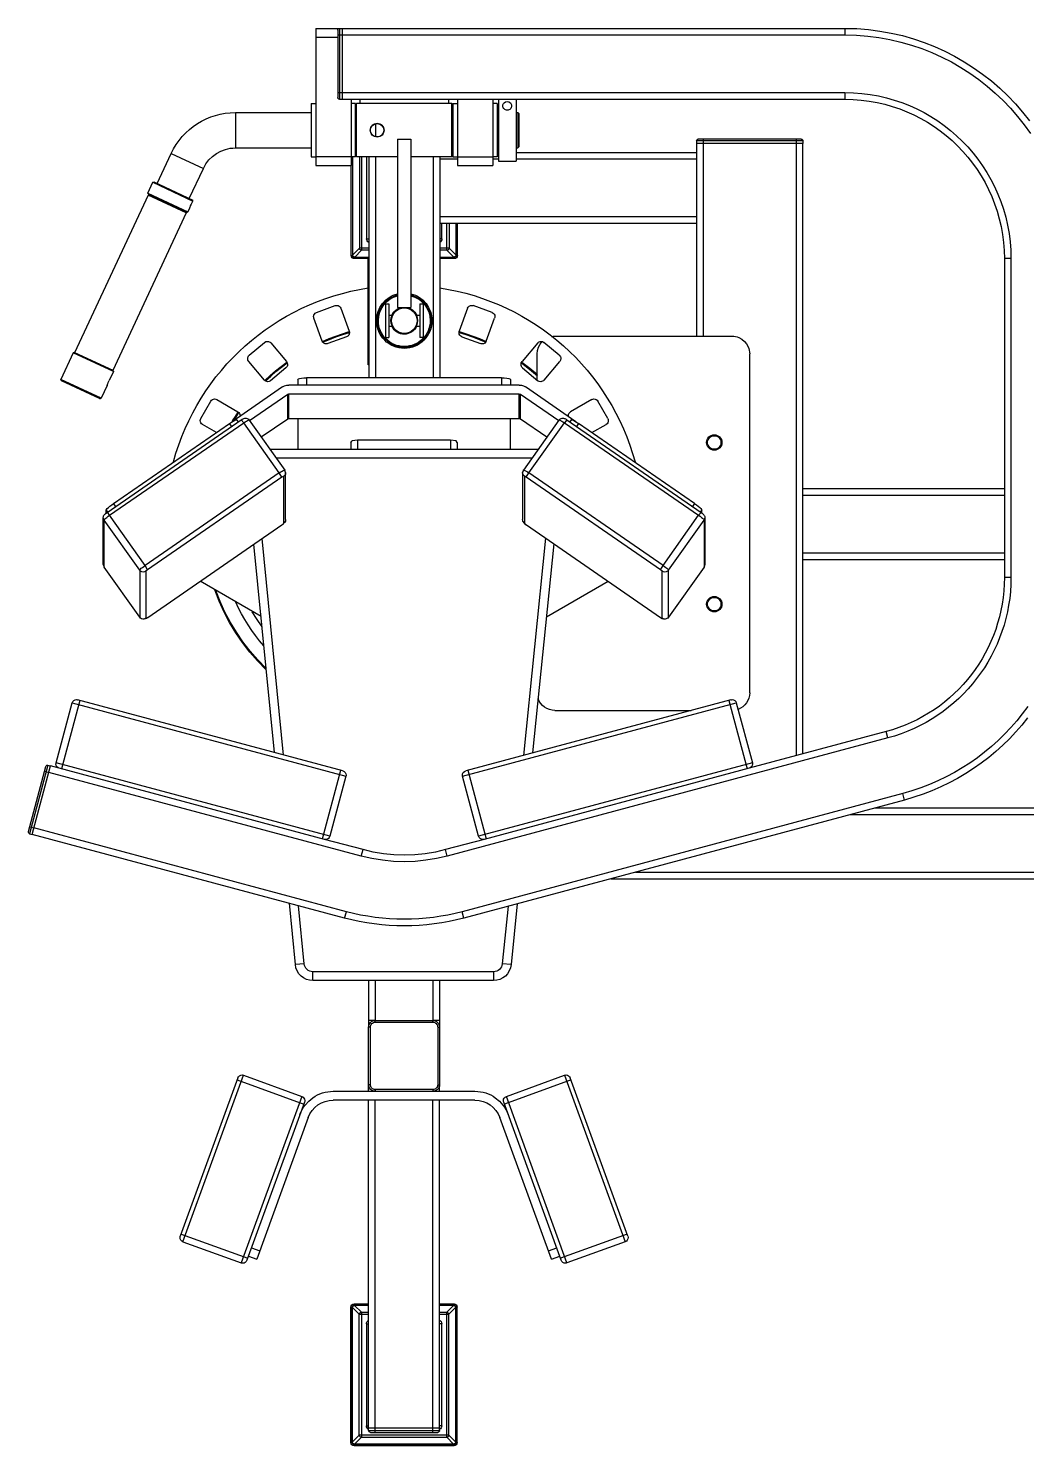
# Model space of a CAD drawing. Header units: millimetres. Extents: x 29224 to 62779, y 35576 to 54938.
# Drawn here: x 47302 to 47975, y 45014 to 45969 of the extents above; entities that cross this region are included whole.
import ezdxf

# ---------------------------------------------------------------- set-up
doc = ezdxf.new("R2010")
doc.units = ezdxf.units.MM

# ---------------------------------------------------------------- blocks, each defined once
blk = doc.blocks.new('A$C39132E64')
for points in [[(161.38, 808.44), (161.38, 731.35)], [(161.38, 808.44), (174.81, 808.44)], [(173.82, 807.45), (173.89, 807.84), (174.11, 808.15), (174.42, 808.37), (174.81, 808.44)], [(173.82, 807.45), (173.82, 769.64)], [(173.82, 804.72), (176.3, 804.72)], [(174.81, 808.44), (174.81, 768.65)], [(174.81, 808.44), (176.3, 808.44)], [(176.3, 808.44), (458.59, 808.44)], [(176.3, 808.44), (176.3, 768.65)], [(176.3, 804.72), (458.59, 804.72)], [(458.59, 808.44), (465.25, 808.28), (471.81, 807.78), (478.28, 806.95), (484.65, 805.81), (490.9, 804.37), (497.04, 802.63), (503.05, 800.59), (508.92, 798.28), (514.65, 795.68), (520.23, 792.83), (525.64, 789.71), (530.89, 786.35), (535.96, 782.74), (540.85, 778.9), (545.54, 774.83), (550.03, 770.55), (554.32, 766.06), (558.38, 761.36), (562.22, 756.48)], [(458.59, 808.44), (458.59, 804.72)], [(458.59, 804.72), (465.05, 804.56), (471.43, 804.07), (477.71, 803.27), (483.9, 802.17), (489.97, 800.76), (495.93, 799.07), (501.77, 797.09), (507.47, 794.84), (513.03, 792.33), (518.45, 789.55), (523.71, 786.53), (528.81, 783.26), (533.73, 779.76), (538.48, 776.03), (543.03, 772.08), (547.4, 767.92), (551.56, 763.55), (555.51, 759), (559.24, 754.25), (562.74, 749.33)], [(161.38, 803.47), (173.82, 803.47)], [(173.82, 772.39), (176.3, 772.39)], [(176.3, 772.39), (458.59, 772.39)], [(458.59, 772.39), (463.39, 772.27), (468.13, 771.91), (472.79, 771.31), (477.38, 770.49), (481.89, 769.45), (486.32, 768.19), (490.65, 766.73), (494.89, 765.06), (499.02, 763.19), (503.04, 761.13), (506.94, 758.88), (510.73, 756.45), (514.39, 753.85), (517.91, 751.08), (521.29, 748.15), (524.53, 745.06), (527.62, 741.82), (530.56, 738.44), (533.32, 734.91), (535.93, 731.26), (538.35, 727.47), (540.6, 723.57), (542.66, 719.55), (544.53, 715.41), (546.2, 711.18), (547.67, 706.85), (548.92, 702.42), (549.97, 697.91), (550.79, 693.32), (551.38, 688.65), (551.74, 683.92), (551.86, 679.12)], [(458.59, 772.39), (458.59, 768.65)], [(158.89, 766.17), (158.89, 736.32)], [(158.89, 766.17), (161.38, 766.17)], [(174.81, 768.65), (174.42, 768.73), (174.11, 768.94), (173.89, 769.26), (173.82, 769.64)], [(174.81, 768.65), (176.3, 768.65)], [(176.3, 768.65), (458.59, 768.65)], [(181.28, 768.65), (181.28, 731.35)], [(183.76, 766.17), (181.28, 766.17)], [(183.76, 736.32), (183.76, 766.17)], [(184.38, 766.17), (184.08, 765.87)], [(184.08, 736.62), (184.08, 765.87)], [(237.88, 766.17), (184.38, 766.17)], [(184.38, 736.32), (184.38, 766.17)], [(186.25, 768.65), (186.25, 766.17)], [(235.99, 768.65), (235.99, 766.17)], [(237.88, 736.32), (237.88, 766.17)], [(238.17, 765.87), (237.88, 766.17)], [(238.17, 736.62), (238.17, 765.87)], [(238.48, 766.17), (238.48, 736.32)], [(238.48, 766.17), (240.97, 766.17)], [(240.97, 768.65), (240.97, 731.35)], [(260.87, 768.65), (260.87, 731.35)], [(263.35, 766.17), (260.87, 766.17)], [(263.35, 766.17), (263.35, 736.32)], [(263.97, 768.6), (263.97, 733.83)], [(273.92, 768.6), (273.92, 733.83)], [(458.59, 768.65), (463.2, 768.54), (467.74, 768.19), (472.22, 767.62), (476.63, 766.83), (480.96, 765.83), (485.21, 764.63), (489.37, 763.22), (493.44, 761.61), (497.4, 759.82), (501.26, 757.84), (505.01, 755.69), (508.65, 753.36), (512.16, 750.86), (515.54, 748.2), (518.79, 745.39), (521.9, 742.42), (524.87, 739.31), (527.68, 736.06), (530.34, 732.68), (532.84, 729.17), (535.17, 725.54), (537.32, 721.79), (539.3, 717.93), (541.1, 713.96), (542.7, 709.9), (544.11, 705.74), (545.32, 701.49), (546.32, 697.16), (547.11, 692.75), (547.68, 688.27), (548.02, 683.73), (548.14, 679.12)], [(80.23, 738.21), (81.55, 740.78), (83.03, 743.22), (84.67, 745.54), (86.45, 747.72), (88.38, 749.75), (90.44, 751.64), (92.63, 753.38), (94.92, 754.96), (97.32, 756.37), (99.82, 757.62), (102.4, 758.69), (105.07, 759.57), (107.79, 760.27), (110.58, 760.78), (113.42, 761.09), (116.3, 761.19)], [(116.3, 761.19), (158.89, 761.19)], [(116.3, 761.19), (116.3, 741.3)], [(184.08, 763.68), (183.76, 763.68)], [(183.76, 761.19), (184.08, 761.19)], [(238.48, 763.68), (238.17, 763.68)], [(238.17, 761.19), (238.48, 761.19)], [(263.36, 761.19), (263.97, 761.19)], [(273.92, 761.19), (274.87, 761.19)], [(274.87, 761.19), (274.87, 741.3)], [(274.87, 761.19), (275.49, 760.58)], [(275.49, 760.58), (275.49, 741.91)], [(194.96, 754.81), (194.96, 747.66)], [(98.28, 729.81), (99.67, 732.32), (101.38, 734.56), (103.38, 736.52), (105.62, 738.18), (108.07, 739.51), (110.69, 740.49), (112.05, 740.84), (113.44, 741.09), (114.86, 741.24), (116.3, 741.3)], [(116.3, 741.3), (158.89, 741.3)], [(183.76, 741.3), (184.08, 741.3)], [(207.39, 746.27), (207.39, 651.75)], [(207.39, 746.27), (214.86, 746.27)], [(214.86, 746.27), (214.86, 651.75)], [(238.17, 741.3), (238.48, 741.3)], [(263.36, 741.3), (263.97, 741.3)], [(273.92, 741.3), (274.87, 741.3)], [(274.87, 741.3), (275.49, 741.91)], [(375.27, 745.27), (375.35, 745.66), (375.57, 745.98), (375.88, 746.19), (376.27, 746.27)], [(434.97, 745.27), (375.27, 745.27)], [(375.27, 745.27), (375.27, 743.78)], [(375.27, 743.78), (375.27, 635.59)], [(434.75, 743.78), (375.5, 743.78)], [(433.97, 746.27), (376.27, 746.27)], [(379.01, 746.27), (379.01, 743.78)], [(379.01, 743.78), (379.01, 635.59)], [(431.24, 746.27), (431.24, 743.78)], [(431.24, 743.78), (431.24, 400.01)], [(433.97, 746.27), (434.36, 746.19), (434.67, 745.98), (434.89, 745.66), (434.97, 745.27)], [(434.97, 745.27), (434.97, 743.78)], [(434.97, 401.01), (434.97, 743.78)], [(72.36, 721.32), (80.25, 738.21)], [(80.25, 738.21), (98.28, 729.8)], [(158.89, 736.32), (161.38, 736.32)], [(183.76, 736.32), (161.38, 736.32)], [(181.97, 736.32), (181.97, 680.91)], [(182.18, 681.18), (182.18, 736.32)], [(184.38, 736.32), (184.08, 736.62)], [(207.39, 736.32), (184.38, 736.32)], [(185.95, 736.32), (185.95, 684.95)], [(187.12, 736.32), (187.12, 683.8)], [(189.99, 736.32), (189.99, 690.31)], [(191.22, 736.32), (191.22, 612.19)], [(194.96, 736.32), (194.96, 612.19)], [(237.88, 736.32), (214.86, 736.32)], [(227.29, 736.32), (227.29, 612.19)], [(231.02, 736.32), (231.02, 612.19)], [(231.02, 735.09), (240.97, 735.09)], [(238.17, 736.62), (237.88, 736.32)], [(238.17, 738.81), (238.48, 738.81)], [(238.48, 736.32), (260.87, 736.32)], [(263.35, 736.32), (260.87, 736.32)], [(260.87, 735.09), (263.97, 735.09)], [(263.36, 738.81), (263.97, 738.81)], [(263.97, 733.83), (273.92, 733.83)], [(273.92, 738.81), (375.27, 738.81)], [(273.92, 735.09), (375.27, 735.09)], [(90.39, 712.91), (98.28, 729.8)], [(161.38, 731.35), (181.28, 731.35)], [(181.28, 680.91), (181.28, 731.35)], [(240.97, 731.35), (260.87, 731.35)], [(67.12, 715.97), (69.95, 722.01)], [(69.95, 722.01), (70.47, 722.19)], [(69.95, 722.01), (92.47, 711.49)], [(70.47, 722.19), (92.29, 712.03)], [(67.25, 714.79), (25.99, 626.3)], [(67.12, 715.97), (89.66, 705.45)], [(67.32, 715.44), (67.12, 715.97)], [(88.67, 704.8), (67.25, 714.79)], [(67.32, 715.44), (89.14, 705.27)], [(68.95, 713.99), (69.22, 714.56)], [(90.89, 708.26), (90.99, 708.5)], [(90.99, 708.5), (91.09, 708.74)], [(91.09, 708.74), (91.68, 709.8)], [(91.69, 709.81), (92.47, 711.49)], [(92.47, 711.49), (92.29, 712.03)], [(88.67, 704.8), (47.42, 616.31)], [(86.98, 705.59), (87.24, 706.15)], [(89.14, 705.27), (89.66, 705.45)], [(89.66, 705.45), (90.44, 707.12)], [(90.44, 707.14), (90.89, 708.26)], [(231.02, 702.74), (375.27, 702.74)], [(231.02, 699.02), (375.27, 699.02)], [(232.27, 690.31), (232.27, 699.02)], [(235.12, 683.8), (235.12, 699.02)], [(236.29, 699.02), (236.29, 684.95)], [(240.08, 699.02), (240.08, 681.18)], [(240.27, 699.02), (240.27, 680.91)], [(240.97, 680.91), (240.97, 699.02)], [(185.95, 684.95), (182.18, 681.18)], [(191.22, 684.95), (185.95, 684.95)], [(187.12, 683.8), (186.78, 683.89), (186.47, 684.06), (186.22, 684.3), (186.04, 684.62), (185.95, 684.95)], [(191.22, 688.16), (190.71, 688.56), (190.31, 689.07), (190.07, 689.66), (189.98, 690.31)], [(189.99, 690.31), (189.98, 690.31)], [(189.99, 690.31), (191.22, 690.31)], [(232.27, 690.31), (232.18, 689.66), (231.93, 689.07), (231.54, 688.56), (231.02, 688.16)], [(232.27, 690.31), (231.02, 690.31)], [(231.02, 688.16), (231.02, 688.16)], [(236.29, 684.95), (231.02, 684.95)], [(236.29, 684.95), (236.26, 684.79), (236.2, 684.62), (236.13, 684.46), (236.03, 684.3), (235.9, 684.17), (235.77, 684.06), (235.62, 683.95), (235.46, 683.89), (235.29, 683.82), (235.12, 683.8)], [(240.08, 681.18), (236.29, 684.95)], [(183.07, 679.12), (182.37, 679.26), (181.8, 679.64), (181.42, 680.21), (181.28, 680.91)], [(181.28, 680.91), (181.97, 680.91)], [(183.07, 679.81), (182.64, 679.9), (182.29, 680.13), (182.06, 680.48), (181.97, 680.91)], [(183.34, 680.01), (182.96, 680.07), (182.64, 680.23), (182.39, 680.48), (182.23, 680.8), (182.18, 681.18)], [(191.22, 679.81), (183.07, 679.81)], [(183.07, 679.12), (183.07, 679.81)], [(190.91, 679.12), (183.07, 679.12)], [(187.12, 683.8), (183.34, 680.01)], [(183.34, 680.01), (191.22, 680.01)], [(191.22, 683.8), (187.12, 683.8)], [(190.91, 619.42), (190.91, 679.12)], [(191.22, 679.12), (190.91, 679.12)], [(235.12, 683.8), (231.02, 683.8)], [(231.02, 680.01), (238.91, 680.01)], [(239.18, 679.81), (231.02, 679.81)], [(239.18, 679.12), (231.02, 679.12)], [(238.91, 680.01), (235.12, 683.8)], [(240.08, 681.18), (240.01, 680.8), (239.86, 680.48), (239.6, 680.23), (239.28, 680.07), (238.91, 680.01)], [(240.27, 680.91), (240.19, 680.48), (239.95, 680.13), (239.6, 679.9), (239.18, 679.81)], [(240.97, 680.91), (240.83, 680.21), (240.45, 679.64), (239.88, 679.26), (239.18, 679.12)], [(239.18, 679.12), (239.18, 679.81)], [(240.27, 680.91), (240.97, 680.91)], [(548.14, 679.12), (548.14, 500.03)], [(551.86, 679.12), (548.14, 679.12)], [(551.86, 679.12), (551.86, 500.03)], [(81.52, 565.11), (82.91, 569.88), (84.47, 574.57), (86.19, 579.18), (88.07, 583.7), (90.1, 588.13), (92.29, 592.47), (94.62, 596.72), (97.1, 600.86), (99.72, 604.91), (102.48, 608.85), (105.37, 612.68), (108.4, 616.4), (111.55, 620.01), (114.82, 623.5), (118.21, 626.87), (121.73, 630.11), (125.35, 633.23), (129.08, 636.22), (132.92, 639.08), (136.86, 641.8), (140.9, 644.38), (145.04, 646.81), (149.27, 649.11), (153.58, 651.25), (157.98, 653.24), (162.47, 655.08), (167.03, 656.76), (171.66, 658.27), (176.37, 659.62), (181.14, 660.81), (185.98, 661.82), (190.87, 662.66)], [(231.06, 662.7), (235.98, 661.87), (240.83, 660.87), (245.62, 659.69), (250.34, 658.34), (255, 656.83), (259.57, 655.15), (264.07, 653.32), (268.49, 651.33), (272.82, 649.18), (277.07, 646.89), (281.22, 644.45), (285.28, 641.87), (289.23, 639.14), (293.08, 636.28), (296.83, 633.29), (300.47, 630.16), (303.99, 626.91), (307.4, 623.53), (310.68, 620.03), (313.84, 616.41), (316.87, 612.68), (319.78, 608.84), (322.54, 604.89), (325.17, 600.83), (327.65, 596.67), (329.99, 592.41), (332.18, 588.06), (334.22, 583.61), (336.1, 579.07), (337.82, 574.45), (339.38, 569.74), (340.77, 564.95)], [(161.84, 648.91), (172.36, 652.74)], [(172.36, 652.74), (172.78, 652.86), (173.21, 652.9), (173.97, 652.78), (174.64, 652.45), (175.18, 651.93), (175.55, 651.26)], [(214.87, 659.38), (216.14, 659.01), (217.37, 658.53), (218.53, 657.96), (219.64, 657.3), (221.65, 655.74), (223.37, 653.87), (224.77, 651.76), (225.8, 649.43), (226.18, 648.2), (226.45, 646.93), (226.62, 645.63), (226.67, 644.3), (226.59, 642.71), (226.36, 641.17), (225.97, 639.68), (225.45, 638.25), (224.79, 636.89), (224.01, 635.6), (223.12, 634.41), (222.11, 633.3), (221.01, 632.3), (219.81, 631.4), (218.53, 630.62), (217.17, 629.97), (215.74, 629.44), (214.25, 629.06), (212.71, 628.82), (211.12, 628.74), (209.53, 628.82), (207.99, 629.06), (206.5, 629.44), (205.07, 629.97), (203.71, 630.62), (202.43, 631.4), (201.23, 632.3), (200.13, 633.3), (199.12, 634.41), (198.23, 635.6), (197.45, 636.89), (196.8, 638.25), (196.27, 639.68), (195.89, 641.17), (195.65, 642.71), (195.57, 644.3), (195.63, 645.63), (195.8, 646.93), (196.07, 648.2), (196.44, 649.43), (197.48, 651.76), (198.87, 653.87), (200.59, 655.74), (202.6, 657.3), (203.71, 657.96), (204.87, 658.53), (206.1, 659.01), (207.37, 659.38)], [(214.86, 658.74), (217.23, 657.91), (219.39, 656.72), (221.29, 655.22), (222.92, 653.43), (224.24, 651.41), (225.23, 649.19), (225.58, 648.01), (225.84, 646.81), (226, 645.57), (226.05, 644.3), (225.97, 642.78), (225.74, 641.29), (225.38, 639.86), (224.87, 638.49), (224.25, 637.18), (223.5, 635.95), (222.64, 634.8), (221.67, 633.74), (220.61, 632.78), (219.47, 631.92), (218.23, 631.17), (216.93, 630.54), (215.56, 630.04), (214.13, 629.67), (212.65, 629.45), (211.12, 629.37), (209.6, 629.45), (208.12, 629.67), (206.69, 630.04), (205.32, 630.54), (204.01, 631.17), (202.78, 631.92), (201.63, 632.78), (200.57, 633.74), (199.61, 634.8), (198.75, 635.95), (198, 637.18), (197.37, 638.49), (196.87, 639.86), (196.5, 641.29), (196.28, 642.78), (196.2, 644.3), (196.25, 645.57), (196.41, 646.81), (196.67, 648.01), (197.02, 649.19), (198, 651.41), (199.32, 653.43), (200.95, 655.21), (202.85, 656.72), (205.01, 657.9), (207.38, 658.73)], [(214.86, 658.33), (217.15, 657.51), (219.23, 656.35), (221.07, 654.88), (222.64, 653.15), (223.91, 651.18), (224.86, 649.03), (225.45, 646.73), (225.65, 644.3), (225.58, 642.82), (225.36, 641.38), (225, 639.98), (224.51, 638.65), (223.9, 637.38), (223.17, 636.18), (222.33, 635.06), (221.39, 634.03), (220.36, 633.09), (219.24, 632.26), (218.04, 631.53), (216.77, 630.92), (215.44, 630.43), (214.05, 630.07), (212.61, 629.85), (211.12, 629.77), (209.64, 629.85), (208.2, 630.07), (206.8, 630.43), (205.47, 630.92), (204.2, 631.53), (203, 632.26), (201.89, 633.09), (200.86, 634.03), (199.92, 635.06), (199.08, 636.18), (198.35, 637.38), (197.74, 638.65), (197.25, 639.98), (196.9, 641.38), (196.68, 642.82), (196.6, 644.3), (196.8, 646.72), (197.39, 649.03), (198.33, 651.18), (199.6, 653.14), (201.17, 654.88), (203.01, 656.35), (205.09, 657.51), (207.38, 658.33)], [(200.53, 653.73), (200.53, 634.85)], [(200.53, 653.73), (202.4, 653.73)], [(202.4, 653.73), (202.4, 634.85)], [(219.85, 653.73), (219.85, 634.85)], [(219.85, 653.73), (221.72, 653.73)], [(221.72, 653.73), (221.72, 634.85)], [(246.7, 651.26), (247.07, 651.93), (247.61, 652.45), (248.28, 652.78), (249.04, 652.9), (249.47, 652.86), (249.88, 652.74)], [(260.4, 648.91), (249.88, 652.74)], [(160.36, 645.74), (160.25, 646.14), (160.21, 646.58), (160.33, 647.34), (160.66, 648.01), (161.17, 648.55), (161.85, 648.91)], [(165.03, 632.87), (160.36, 645.74)], [(161.84, 648.91), (161.85, 648.91)], [(175.55, 651.26), (180.23, 638.41)], [(202.4, 647.4), (204.34, 647.4)], [(204.18, 647.42), (205.12, 648.98), (206.39, 650.25), (207.13, 650.77), (207.93, 651.2), (208.77, 651.53), (209.66, 651.77)], [(207.39, 651.75), (214.86, 651.75)], [(212.5, 651.78), (214.21, 651.25), (215.73, 650.35), (217, 649.12), (217.97, 647.61)], [(217.9, 647.4), (219.85, 647.4)], [(246.7, 651.26), (242.02, 638.41)], [(257.21, 632.87), (261.89, 645.74)], [(260.4, 648.91), (261.07, 648.55), (261.59, 648.01), (261.93, 647.34), (262.04, 646.58), (262.01, 646.14), (261.89, 645.74)], [(165.16, 632.64), (168.87, 634.21), (172.62, 635.65), (176.43, 636.96), (180.27, 638.13)], [(165.38, 632.22), (169.05, 633.78), (172.77, 635.21), (176.55, 636.51), (180.36, 637.68)], [(180.22, 638.41), (180.34, 637.99), (180.38, 637.56), (180.26, 636.8), (179.93, 636.13), (179.41, 635.59), (178.74, 635.22)], [(202.4, 641.18), (204.34, 641.18)], [(218.07, 641.18), (217.54, 640.2), (216.88, 639.32), (216.12, 638.56), (215.26, 637.91), (214.31, 637.39), (213.3, 637), (212.23, 636.77), (211.12, 636.69), (210.04, 636.76), (209, 636.99), (208.01, 637.35), (207.08, 637.85), (206.23, 638.47), (205.47, 639.2), (204.81, 640.04), (204.27, 640.97)], [(217.9, 641.18), (219.85, 641.18)], [(243.5, 635.22), (242.84, 635.59), (242.32, 636.13), (241.99, 636.8), (241.88, 637.56), (241.91, 637.99), (242.02, 638.41)], [(241.88, 637.68), (245.7, 636.51), (249.47, 635.21), (253.19, 633.78), (256.87, 632.22)], [(241.97, 638.13), (245.82, 636.96), (249.62, 635.65), (253.38, 634.21), (257.08, 632.64)], [(124.1, 624.89), (132.68, 632.08)], [(132.68, 632.08), (133.43, 632.51), (134.27, 632.66), (134.82, 632.6), (135.33, 632.43), (135.79, 632.15), (136.18, 631.78)], [(136.18, 631.78), (144.97, 621.3)], [(165.03, 632.87), (165.04, 632.87)], [(168.22, 631.39), (167.81, 631.28), (167.37, 631.24), (166.62, 631.36), (165.95, 631.69), (165.41, 632.21), (165.04, 632.87)], [(178.74, 635.22), (168.22, 631.39)], [(200.53, 634.85), (202.4, 634.85)], [(221.72, 634.85), (219.85, 634.85)], [(243.5, 635.22), (254.02, 631.39)], [(257.21, 632.87), (256.84, 632.21), (256.3, 631.69), (255.63, 631.36), (254.87, 631.24), (254.44, 631.28), (254.02, 631.39)], [(256.86, 632.22), (256.87, 632.22)], [(286.07, 631.78), (277.27, 621.3)], [(285.74, 625.63), (285.93, 627.56), (286.48, 629.39), (287.36, 631.08), (288.57, 632.59)], [(286.07, 631.78), (286.46, 632.15), (286.92, 632.43), (287.43, 632.6), (287.97, 632.66), (288.82, 632.51), (289.57, 632.08)], [(298.14, 624.89), (289.57, 632.08)], [(293.78, 635.4), (294.73, 635.54), (295.69, 635.59)], [(295.69, 635.59), (395.17, 635.59)], [(395.17, 635.59), (396.19, 635.54), (397.18, 635.39), (398.13, 635.15), (399.04, 634.81), (400.73, 633.89), (402.21, 632.67), (403.42, 631.2), (404.34, 629.51), (404.68, 628.59), (404.92, 627.64), (405.07, 626.65), (405.12, 625.63)], [(25.26, 626.21), (18.33, 611.33)], [(25.79, 626.39), (25.26, 626.21)], [(47.81, 615.68), (25.26, 626.21)], [(47.6, 616.22), (25.79, 626.39)], [(123.8, 621.39), (123.36, 622.13), (123.22, 622.98), (123.28, 623.52), (123.45, 624.03), (123.73, 624.49), (124.1, 624.89)], [(132.59, 610.91), (123.8, 621.39)], [(132.81, 610.74), (135.75, 613.48), (138.78, 616.11), (141.9, 618.63), (145.1, 621.05)], [(144.97, 621.3), (145.4, 620.54), (145.55, 619.69), (145.49, 619.16), (145.32, 618.65), (145.04, 618.19), (144.66, 617.79)], [(277.58, 617.79), (277.2, 618.19), (276.93, 618.65), (276.75, 619.16), (276.69, 619.69), (276.84, 620.54), (277.27, 621.3)], [(277.15, 621.05), (281.61, 617.64), (285.89, 614.02)], [(285.74, 610.94), (285.74, 625.63)], [(289.66, 610.91), (298.45, 621.39)], [(298.14, 624.89), (298.52, 624.49), (298.8, 624.03), (298.97, 623.52), (299.03, 622.98), (298.88, 622.13), (298.45, 621.39)], [(405.12, 435.37), (405.12, 625.63)], [(405.12, 625.63), (405.12, 625.63)], [(47.81, 615.68), (45.44, 610.63)], [(47.6, 616.22), (47.81, 615.68)], [(133.22, 610.48), (136.1, 613.17), (139.07, 615.75), (142.14, 618.23), (145.29, 620.61)], [(144.66, 617.79), (136.09, 610.59)], [(191.22, 619.42), (190.91, 619.42)], [(276.97, 620.61), (281.53, 617.11), (285.9, 613.39)], [(277.58, 617.79), (286.15, 610.59)], [(18.63, 610.51), (18.37, 610.75), (18.28, 611.07), (18.29, 611.21), (18.33, 611.33)], [(40.87, 600.83), (18.33, 611.33)], [(40.05, 600.53), (18.63, 610.51)], [(44.19, 607.94), (40.87, 600.83)], [(44.21, 607.96), (44.64, 609.08)], [(44.64, 609.08), (44.74, 609.33)], [(44.74, 609.33), (44.84, 609.56)], [(44.84, 609.56), (45.44, 610.61)], [(142.79, 607.05), (114.52, 587.56)], [(136.09, 610.59), (135.34, 610.17), (134.49, 610.02), (133.95, 610.08), (133.44, 610.25), (132.98, 610.53), (132.59, 610.91)], [(142.79, 607.05), (143.89, 607.66), (145.1, 608.03), (146.35, 608.16)], [(275.69, 608.16), (146.35, 608.16)], [(151.33, 611.33), (151.58, 611.6), (152.28, 611.83), (153.39, 612.03), (154.77, 612.14), (156.3, 612.19)], [(151.33, 611.33), (151.33, 608.16)], [(265.74, 612.19), (156.3, 612.19)], [(156.3, 612.19), (156.3, 608.16)], [(265.74, 612.19), (265.74, 608.16)], [(265.74, 612.19), (267.28, 612.14), (268.67, 612.03), (269.77, 611.83), (270.47, 611.6), (270.72, 611.33)], [(270.72, 611.33), (270.72, 608.16)], [(275.69, 608.16), (276.95, 608.03), (278.15, 607.66), (279.26, 607.05)], [(307.53, 587.56), (279.26, 607.05)], [(289.66, 610.91), (289.26, 610.53), (288.8, 610.25), (288.29, 610.08), (287.75, 610.02), (286.9, 610.17), (286.15, 610.59)], [(40.87, 600.83), (40.65, 600.57), (40.31, 600.48), (40.18, 600.49), (40.05, 600.53)], [(96.86, 589.39), (102.45, 599.08)], [(102.45, 599.08), (102.85, 599.6), (103.36, 600), (103.96, 600.24), (104.61, 600.33), (105.25, 600.25), (105.86, 599.99)], [(105.86, 599.99), (117.7, 593.16)], [(124.19, 588.25), (145.65, 603.04)], [(145.65, 603.04), (146.35, 603.26)], [(145.65, 589.21), (145.65, 603.04)], [(146.35, 589.43), (146.35, 603.26)], [(146.35, 603.26), (275.69, 603.26)], [(275.69, 589.43), (275.69, 603.26)], [(275.69, 603.26), (276.41, 603.04)], [(276.41, 603.04), (297.85, 588.25)], [(276.41, 589.21), (276.41, 603.04)], [(316.39, 599.99), (304.54, 593.16)], [(316.39, 599.99), (316.99, 600.25), (317.64, 600.33), (318.29, 600.24), (318.88, 600), (319.39, 599.6), (319.79, 599.08)], [(325.39, 589.39), (319.79, 599.08)], [(97.77, 586), (97.25, 586.39), (96.86, 586.91), (96.61, 587.5), (96.52, 588.15), (96.61, 588.79), (96.86, 589.39)], [(114.71, 587.98), (116.28, 590.5), (117.9, 592.98)], [(115.5, 588.37), (116.85, 590.52), (118.26, 592.65)], [(117.7, 593.16), (118.21, 592.76), (118.61, 592.25), (118.86, 591.65), (118.95, 591), (118.94, 590.79), (118.91, 590.57)], [(119.58, 588.57), (120.13, 588.94), (120.62, 589.2), (121.09, 589.39), (121.65, 589.53), (122.28, 589.53), (122.97, 589.33), (123.57, 588.98), (124.04, 588.48)], [(130.79, 578.97), (145.65, 589.21)], [(145.65, 589.21), (146.35, 589.43)], [(146.35, 589.43), (275.69, 589.43)], [(151.33, 589.43), (151.33, 572.17)], [(270.72, 572.17), (270.72, 589.43)], [(275.69, 589.43), (276.41, 589.21)], [(276.41, 589.21), (291.26, 578.97)], [(298.01, 588.48), (298.41, 588.91), (298.91, 589.25), (299.32, 589.43), (299.86, 589.54), (300.24, 589.54), (300.61, 589.49), (300.97, 589.39), (301.28, 589.28), (301.62, 589.11), (302.01, 588.89), (302.47, 588.57)], [(303.37, 590.4), (303.32, 590.7), (303.31, 591), (303.39, 591.65), (303.64, 592.25), (304.03, 592.76), (304.54, 593.16)], [(325.39, 589.39), (325.64, 588.79), (325.72, 588.15), (325.64, 587.5), (325.39, 586.91), (325, 586.39), (324.48, 586)], [(44.19, 536.6), (119.58, 588.57)], [(45.61, 534.98), (120.99, 586.96)], [(47.85, 541.65), (113.05, 586.61)], [(105.6, 581.47), (97.76, 586)], [(113.05, 586.61), (114.1, 587.3), (115.08, 587.9), (115.92, 588.34), (116.58, 588.6), (116.98, 588.68), (117.1, 588.63)], [(114.26, 584.9), (113.05, 586.61)], [(117.94, 587.45), (117.1, 588.63)], [(119.58, 588.57), (120.99, 586.96)], [(120.99, 586.96), (121.78, 587.49), (122.53, 587.94), (123.15, 588.26), (123.63, 588.47), (123.95, 588.52), (124.04, 588.48)], [(140.96, 558.87), (120.99, 586.96)], [(124.04, 588.48), (144.01, 560.4)], [(298.01, 588.48), (278.04, 560.4)], [(281.08, 558.87), (301.06, 586.96)], [(298.01, 588.48), (298.1, 588.52), (298.41, 588.47), (298.89, 588.26), (299.53, 587.94), (300.26, 587.49), (301.06, 586.96)], [(302.47, 588.57), (301.06, 586.96)], [(301.06, 586.96), (376.44, 534.98)], [(302.47, 588.57), (377.85, 536.6)], [(304.95, 588.63), (304.12, 587.45)], [(304.95, 588.63), (305.07, 588.68), (305.47, 588.6), (306.12, 588.34), (306.97, 587.9), (307.94, 587.3), (309, 586.61)], [(309, 586.61), (307.8, 584.9)], [(374.19, 541.65), (309, 586.61)], [(316.54, 581.41), (324.48, 586)], [(181.18, 575.85), (181.8, 576.84)], [(181.18, 575.85), (181.18, 572.17)], [(184.91, 577.14), (181.8, 576.84)], [(237.14, 577.14), (184.91, 577.14)], [(184.91, 577.14), (184.91, 572.17)], [(240.25, 576.84), (237.14, 577.14)], [(237.14, 577.14), (237.14, 572.17)], [(240.87, 575.85), (240.25, 576.84)], [(240.87, 575.85), (240.87, 572.17)], [(380.89, 575.91), (380.89, 575.91)], [(135.62, 572.17), (286.41, 572.17)], [(139.17, 567.19), (282.88, 567.19)], [(140.96, 558.87), (65.59, 506.89)], [(140.96, 558.87), (141.76, 559.41), (142.49, 559.85), (143.12, 560.18), (143.62, 560.37), (143.92, 560.44), (144.01, 560.4)], [(142.4, 556.44), (140.96, 558.87)], [(144.47, 558.94), (144.34, 558.13), (143.97, 557.45), (143.41, 556.93)], [(144.47, 558.94), (144.01, 560.4)], [(144.47, 532.59), (144.47, 558.94)], [(278.04, 560.4), (277.58, 558.94)], [(277.58, 558.94), (277.58, 532.59)], [(278.63, 556.93), (278.08, 557.45), (277.71, 558.13), (277.58, 558.94)], [(278.04, 560.4), (278.12, 560.44), (278.44, 560.37), (278.92, 560.18), (279.56, 559.85), (280.29, 559.41), (281.08, 558.87)], [(279.66, 556.44), (281.08, 558.87)], [(356.46, 506.89), (281.08, 558.87)], [(142.4, 556.44), (67.01, 504.46)], [(143.41, 556.93), (142.4, 556.44)], [(143.41, 530.58), (143.41, 556.93)], [(278.63, 556.93), (278.63, 530.58)], [(279.66, 556.44), (278.63, 556.93)], [(355.04, 504.46), (279.66, 556.44)], [(548.14, 549.79), (434.97, 549.79)], [(43.78, 537.98), (43.91, 538.29), (44.32, 538.78), (44.97, 539.41), (45.81, 540.12), (46.8, 540.89), (47.85, 541.65)], [(49.06, 539.95), (47.85, 541.65)], [(374.19, 541.65), (373, 539.95)], [(374.19, 541.65), (375.25, 540.89), (376.24, 540.12), (377.08, 539.41), (377.73, 538.78), (378.13, 538.29), (378.27, 537.98)], [(548.14, 546.04), (434.97, 546.04)], [(42.11, 533.64), (42.19, 534.25), (42.29, 534.62), (42.45, 534.92), (42.63, 535.19), (42.84, 535.46), (43.06, 535.69), (43.36, 535.96), (43.74, 536.26), (44.19, 536.6)], [(42.11, 507.29), (42.11, 533.64)], [(42.11, 533.64), (42.55, 532.23)], [(42.55, 532.23), (42.66, 532.47), (42.96, 532.83), (43.45, 533.3), (44.09, 533.85), (44.82, 534.42), (45.61, 534.98)], [(43.78, 536.3), (43.78, 537.98)], [(44.56, 536.87), (43.78, 537.98)], [(44.19, 536.6), (45.61, 534.98)], [(65.59, 506.89), (45.61, 534.98)], [(356.46, 506.89), (376.44, 534.98)], [(377.85, 536.6), (376.44, 534.98)], [(376.44, 534.98), (377.23, 534.42), (377.97, 533.85), (378.59, 533.3), (379.09, 532.83), (379.39, 532.47), (379.49, 532.23)], [(378.27, 537.98), (377.49, 536.87)], [(377.85, 536.6), (378.36, 536.22), (378.82, 535.85), (379.17, 535.5), (379.44, 535.18), (379.58, 534.95), (379.73, 534.67), (379.87, 534.25), (379.94, 533.64)], [(378.27, 536.3), (378.27, 537.98)], [(379.94, 533.64), (379.49, 532.23)], [(379.94, 533.64), (379.94, 507.29)], [(62.53, 504.13), (42.55, 532.23)], [(42.55, 505.89), (42.55, 532.23)], [(67.03, 477.66), (142.37, 529.62)], [(142.4, 529.66), (142.66, 529.85)], [(142.41, 529.64), (142.84, 529.95)], [(142.66, 529.85), (143.41, 530.58)], [(142.84, 529.95), (143.22, 530.26)], [(143.22, 530.26), (143.52, 530.53)], [(144.47, 532.59), (144.34, 531.79), (143.97, 531.11), (143.41, 530.58)], [(143.52, 530.53), (143.72, 530.76)], [(144.47, 532.59), (144.4, 531.97), (144.27, 531.61), (144.13, 531.31), (143.96, 531.03), (143.72, 530.76)], [(278.35, 530.72), (278.09, 531.05), (277.94, 531.27), (277.79, 531.56), (277.66, 531.97), (277.58, 532.59)], [(277.71, 531.8), (277.58, 532.59)], [(278.63, 530.58), (277.72, 531.78)], [(278.35, 530.72), (278.7, 530.38)], [(278.63, 530.58), (279.39, 529.85)], [(278.7, 530.38), (279.68, 529.62)], [(279.39, 529.85), (279.66, 529.66)], [(279.69, 529.64), (355.04, 477.68)], [(359.52, 504.13), (379.49, 532.23)], [(379.49, 532.23), (379.49, 505.89)], [(138.26, 401.76), (126.73, 518.83)], [(143.39, 400.38), (131.41, 522.06)], [(290.48, 522.17), (278.08, 400.17)], [(295.16, 518.95), (283.22, 401.55)], [(548.14, 513.73), (434.97, 513.73)], [(548.14, 509.99), (434.97, 509.99)], [(42.11, 507.29), (42.5, 505.93)], [(42.11, 507.29), (42.55, 505.89)], [(62.53, 477.79), (42.58, 505.84)], [(62.53, 504.13), (62.63, 504.38), (62.94, 504.75), (63.42, 505.22), (64.05, 505.76), (64.79, 506.33), (65.59, 506.89)], [(62.53, 504.13), (62.53, 477.79)], [(65.99, 503.54), (65.29, 503.2), (64.52, 503.1), (63.75, 503.24), (63.07, 503.59), (62.53, 504.13)], [(67.01, 504.46), (65.59, 506.89)], [(67.01, 504.46), (65.99, 503.54)], [(65.99, 503.54), (65.99, 477.19)], [(355.04, 504.46), (356.46, 506.89)], [(356.06, 503.54), (355.04, 504.46)], [(359.52, 504.13), (358.98, 503.59), (358.29, 503.24), (357.53, 503.1), (356.76, 503.2), (356.06, 503.54)], [(356.06, 477.19), (356.06, 503.54)], [(356.46, 506.89), (357.25, 506.33), (358, 505.76), (358.63, 505.22), (359.12, 504.75)], [(359.12, 504.75), (359.41, 504.38), (359.52, 504.13)], [(359.52, 477.79), (359.52, 504.13)], [(379.48, 505.83), (359.53, 477.79)], [(379.48, 505.83), (379.56, 505.94)], [(379.94, 507.29), (379.49, 505.89)], [(379.56, 505.94), (379.94, 507.29)], [(130.74, 478.11), (96.42, 497.92)], [(325.72, 497.87), (290.97, 477.81)], [(548.14, 500.03), (548.06, 496.25), (547.82, 492.5), (547.43, 488.79), (546.89, 485.11), (546.2, 481.49), (545.37, 477.9), (544.39, 474.38), (543.27, 470.9), (542.02, 467.49), (540.63, 464.13), (539.11, 460.85), (537.46, 457.63), (535.68, 454.49), (533.79, 451.42), (531.77, 448.43), (529.63, 445.53), (527.38, 442.72), (525.02, 440), (522.55, 437.37), (519.97, 434.84), (517.29, 432.42), (514.51, 430.1), (511.63, 427.89), (508.65, 425.79), (505.59, 423.81), (502.43, 421.96), (499.19, 420.22), (495.86, 418.62), (492.45, 417.14), (488.97, 415.81), (485.41, 414.61), (481.77, 413.55)], [(551.86, 500.03), (551.78, 496.09), (551.53, 492.19), (551.13, 488.32), (550.56, 484.49), (549.85, 480.71), (548.98, 476.98), (547.96, 473.31), (546.8, 469.69), (545.49, 466.13), (544.04, 462.64), (542.46, 459.21), (540.74, 455.86), (538.89, 452.59), (536.92, 449.39), (534.82, 446.28), (532.59, 443.26), (530.25, 440.33), (527.79, 437.49), (525.21, 434.76), (522.53, 432.12), (519.74, 429.6), (516.84, 427.18), (513.84, 424.88), (510.74, 422.7), (507.54, 420.64), (504.26, 418.7), (500.88, 416.9), (497.41, 415.22), (493.86, 413.69), (490.23, 412.3), (486.52, 411.05), (482.73, 409.95)], [(561.24, 427.65), (558.24, 423.57), (555.09, 419.63), (551.77, 415.81), (548.31, 412.13), (544.69, 408.58), (540.93, 405.18), (537.03, 401.92), (532.99, 398.83), (528.82, 395.89), (524.52, 393.11), (520.09, 390.51), (515.54, 388.07), (510.87, 385.82), (506.09, 383.76), (501.2, 381.88), (496.21, 380.2), (491.11, 378.72)], [(561.2, 421.3), (557.95, 417.24), (554.54, 413.31), (550.97, 409.51), (547.25, 405.86), (543.38, 402.36), (539.36, 399.01), (535.2, 395.82), (530.9, 392.79), (526.47, 389.93), (521.91, 387.25), (517.23, 384.75), (512.42, 382.43), (507.5, 380.3), (502.46, 378.37), (497.32, 376.64), (492.07, 375.11)], [(551.86, 500.03), (548.14, 500.03)], [(133.46, 448.41), (128.74, 453.18), (124.32, 458.22), (120.22, 463.5), (116.44, 469.02), (112.99, 474.74), (109.89, 480.67), (107.15, 486.78), (104.77, 493.06)], [(104.77, 493.05), (104.77, 493.06)], [(133.4, 449.11), (128.81, 453.79), (124.51, 458.73), (120.51, 463.9), (116.82, 469.28), (113.46, 474.87), (110.42, 480.66), (107.72, 486.62), (105.36, 492.74)], [(116.43, 486.17), (116.45, 486.17)], [(132.19, 461.73), (129.85, 464.53), (127.61, 467.41), (125.48, 470.37), (123.46, 473.4), (121.54, 476.49), (119.73, 479.65), (118.03, 482.88), (116.45, 486.17)], [(65.95, 477.01), (65.48, 476.83), (64.92, 476.7), (64.3, 476.7), (63.59, 476.89), (63.01, 477.25), (62.54, 477.74)], [(65.99, 477.19), (65.29, 476.86), (64.52, 476.75), (63.75, 476.88), (63.07, 477.25), (62.55, 477.75)], [(66.45, 477.29), (66.99, 477.64)], [(66.74, 477.51), (66.98, 477.66)], [(125.79, 480.77), (125.79, 480.76)], [(131.25, 472.31), (128.42, 476.47), (125.79, 480.76)], [(355.05, 477.64), (355.9, 477.12)], [(355.07, 477.66), (355.3, 477.51)], [(359.49, 477.75), (358.98, 477.25), (358.29, 476.88), (357.53, 476.75), (356.76, 476.86), (356.06, 477.19)], [(359.51, 477.74), (359.12, 477.31), (358.61, 476.97), (358.2, 476.79), (357.66, 476.69), (357.28, 476.69), (356.91, 476.74), (356.55, 476.83), (356.24, 476.95)], [(380.89, 485.12), (380.89, 485.12)], [(65.95, 477.01), (66.45, 477.29)], [(65.99, 477.19), (66.74, 477.51)], [(355.3, 477.51), (356.06, 477.19)], [(355.9, 477.12), (356.24, 476.95)], [(28.88, 431.06), (18.58, 392.62)], [(24.64, 429.63), (24.97, 430.37), (25.52, 430.95), (26.22, 431.33), (27.03, 431.47), (27.36, 431.45), (27.68, 431.39)], [(176.63, 391.48), (27.68, 431.39)], [(394.57, 431.39), (245.62, 391.48)], [(295.69, 425.42), (294.12, 425.55), (292.62, 425.91), (291.2, 426.49), (289.9, 427.28), (288.74, 428.26), (287.73, 429.41), (286.9, 430.71), (286.28, 432.16)], [(393.37, 431.06), (403.67, 392.62)], [(394.57, 431.39), (394.89, 431.45), (395.21, 431.47), (396.02, 431.33), (396.73, 430.95), (397.28, 430.37), (397.62, 429.63)], [(405.12, 435.37), (405, 433.83), (404.65, 432.35), (404.09, 430.96), (403.33, 429.67), (402.38, 428.51), (401.26, 427.5), (399.99, 426.67), (398.58, 426.02)], [(15.62, 395.99), (24.64, 429.63)], [(24.64, 429.63), (178.39, 388.43)], [(243.86, 388.43), (397.62, 429.63)], [(295.69, 425.42), (372.32, 425.42)], [(397.62, 429.63), (406.63, 395.99)], [(398.59, 426.02), (398.58, 426.02)], [(482.73, 409.95), (235.26, 343.65)], [(481.77, 413.55), (404.87, 392.95)], [(482.73, 409.95), (481.77, 413.55)], [(0.03, 357.42), (9.82, 393.94)], [(11.03, 394.64), (0.73, 356.2)], [(2.18, 355.82), (12.47, 394.27)], [(9.1, 391.3), (11.51, 390.66)], [(9.82, 393.94), (9.95, 394.24), (10.17, 394.48), (10.46, 394.63), (10.78, 394.68), (10.91, 394.67), (11.03, 394.64)], [(11.03, 394.64), (12.47, 394.27)], [(186.99, 343.65), (11.51, 390.66)], [(17.37, 392.95), (12.47, 394.27)], [(17.37, 392.95), (16.63, 393.29), (16.05, 393.83), (15.67, 394.54), (15.53, 395.35), (15.55, 395.67), (15.61, 396)], [(15.62, 395.99), (15.61, 396)], [(169.38, 354.79), (15.62, 395.99)], [(166.33, 353.03), (17.37, 392.95)], [(165.12, 353.36), (175.43, 391.79)], [(176.63, 391.48), (177.37, 391.13), (177.96, 390.58), (178.34, 389.88), (178.47, 389.07), (178.45, 388.75), (178.39, 388.43)], [(243.86, 388.43), (243.8, 388.75), (243.78, 389.07), (243.91, 389.88), (244.29, 390.58), (244.87, 391.13), (245.62, 391.48)], [(246.82, 391.79), (257.12, 353.36)], [(406.63, 395.99), (252.87, 354.79)], [(404.87, 392.95), (255.92, 353.03)], [(406.63, 396), (406.69, 395.67), (406.71, 395.35), (406.58, 394.54), (406.2, 393.83), (405.62, 393.29), (404.87, 392.95)], [(178.39, 388.43), (169.38, 354.79)], [(252.87, 354.79), (243.86, 388.43)], [(491.11, 378.72), (243.63, 312.4)], [(492.07, 375.11), (244.6, 308.8)], [(492.07, 375.11), (491.11, 378.72)], [(461.7, 366.97), (681.99, 366.97)], [(475.62, 370.71), (682.22, 370.71)], [(0.74, 360.07), (3.14, 359.43)], [(178.61, 312.4), (3.14, 359.43)], [(0.73, 356.2), (0.43, 356.34), (0.2, 356.56), (0.05, 356.84), (0, 357.16), (0, 357.3), (0.03, 357.42)], [(0.73, 356.2), (2.18, 355.82)], [(177.65, 308.8), (2.18, 355.82)], [(169.38, 354.79), (169.03, 354.04), (168.49, 353.46), (167.78, 353.08), (166.97, 352.94), (166.64, 352.96), (166.33, 353.03)], [(187.95, 347.24), (166.33, 353.03)], [(255.92, 353.03), (234.3, 347.24)], [(255.92, 353.03), (255.6, 352.96), (255.27, 352.94), (254.47, 353.08), (253.76, 353.46), (253.21, 354.04), (252.87, 354.79)], [(235.26, 343.65), (229.31, 342.26), (223.3, 341.27), (217.22, 340.67), (211.12, 340.47), (205.02, 340.67), (198.95, 341.27), (192.93, 342.26), (186.98, 343.65)], [(186.99, 343.65), (186.98, 343.65)], [(186.99, 343.65), (187.95, 347.24)], [(234.3, 347.24), (228.59, 345.91), (222.81, 344.96), (216.98, 344.38), (211.12, 344.19), (205.26, 344.38), (199.43, 344.96), (193.66, 345.91), (187.95, 347.24)], [(235.26, 343.65), (234.3, 347.24)], [(341.03, 334.64), (680.87, 334.64)], [(327.11, 330.91), (680.71, 330.91)], [(149.96, 282.68), (146.58, 317.14)], [(154.91, 283.18), (151.71, 315.76)], [(177.65, 308.8), (178.61, 312.4)], [(243.63, 312.4), (239.64, 311.4), (235.62, 310.53), (231.58, 309.8), (227.52, 309.2), (223.44, 308.73), (219.34, 308.39), (215.23, 308.19), (211.12, 308.13), (207.01, 308.19), (202.9, 308.39), (198.81, 308.73), (194.73, 309.2), (190.67, 309.8), (186.62, 310.53), (182.61, 311.4), (178.61, 312.4)], [(244.6, 308.8), (243.63, 312.4)], [(269.47, 315.47), (266.18, 283.15)], [(274.61, 316.85), (271.13, 282.66)], [(244.6, 308.8), (240.49, 307.78), (236.35, 306.88), (232.19, 306.13), (228, 305.51), (223.8, 305.02), (219.58, 304.68), (215.36, 304.47), (211.12, 304.4), (206.88, 304.47), (202.66, 304.68), (198.44, 305.02), (194.24, 305.51), (190.06, 306.13), (185.89, 306.88), (181.75, 307.78), (177.64, 308.8)], [(177.65, 308.8), (177.64, 308.8)], [(154.91, 283.18), (149.96, 282.68)], [(159.86, 273.7), (157.99, 273.88), (156.22, 274.38), (154.61, 275.2), (153.18, 276.28), (151.96, 277.6), (151, 279.13), (150.32, 280.83), (149.96, 282.68)], [(159.86, 278.67), (158.93, 278.76), (158.05, 279.02), (157.24, 279.42), (156.52, 279.97), (155.91, 280.63), (155.43, 281.4), (155.09, 282.25), (154.91, 283.18)], [(261.24, 278.67), (159.86, 278.67)], [(159.86, 273.7), (159.86, 278.67)], [(266.18, 283.15), (266, 282.23), (265.66, 281.38), (265.18, 280.62), (264.57, 279.96), (263.86, 279.42), (263.05, 279.01), (262.17, 278.76), (261.24, 278.67)], [(271.13, 282.66), (270.77, 280.81), (270.09, 279.12), (269.12, 277.59), (267.91, 276.27), (266.48, 275.19), (264.86, 274.38), (263.11, 273.88), (261.24, 273.7)], [(261.24, 278.67), (261.24, 273.7)], [(271.13, 282.66), (266.18, 283.15)], [(261.24, 273.7), (159.86, 273.7)], [(191.13, 273.7), (191.13, 247.61)], [(194.87, 273.7), (194.87, 251.33)], [(227.18, 273.7), (227.18, 251.33)], [(230.92, 273.7), (230.92, 247.61)], [(191.13, 247.61), (191.2, 248.36), (191.42, 249.06), (191.76, 249.69), (192.22, 250.24), (192.77, 250.69), (193.41, 251.04), (194.11, 251.25), (194.86, 251.33)], [(194.87, 251.33), (191.13, 251.33)], [(191.13, 215.26), (191.13, 247.61)], [(192.12, 247.61), (191.13, 247.61)], [(192.12, 247.61), (192.18, 248.15), (192.34, 248.66), (192.59, 249.12), (192.92, 249.53), (193.33, 249.87), (193.79, 250.12), (194.31, 250.28), (194.86, 250.34)], [(192.12, 215.26), (192.12, 247.61)], [(194.86, 251.33), (227.19, 251.33)], [(194.86, 250.34), (194.86, 251.33)], [(194.86, 250.34), (227.19, 250.34)], [(230.92, 251.33), (227.18, 251.33)], [(227.19, 251.33), (227.94, 251.25), (228.64, 251.04), (229.28, 250.69), (229.83, 250.24), (230.29, 249.69), (230.63, 249.06), (230.85, 248.36), (230.92, 247.61)], [(227.19, 250.34), (227.19, 251.33)], [(227.19, 250.34), (227.74, 250.28), (228.25, 250.12), (228.72, 249.87), (229.12, 249.53), (229.46, 249.12), (229.71, 248.66), (229.87, 248.15), (229.92, 247.61)], [(229.92, 247.61), (229.92, 215.26)], [(229.92, 247.61), (230.92, 247.61)], [(230.92, 247.61), (230.92, 215.26)], [(117.68, 219.06), (85.36, 130.23)], [(86.85, 127.06), (120.87, 220.55)], [(117.27, 217.89), (154.66, 204.27)], [(117.68, 219.06), (118.06, 219.74), (118.6, 220.25), (119.27, 220.59), (120.03, 220.7), (120.45, 220.67), (120.87, 220.55)], [(120.87, 220.55), (153.59, 208.65)], [(194.86, 211.54), (194.11, 211.61), (193.41, 211.83), (192.77, 212.17), (192.22, 212.63), (191.76, 213.18), (191.42, 213.81), (191.2, 214.51), (191.13, 215.26)], [(191.13, 211.54), (191.13, 215.26)], [(192.12, 215.26), (191.13, 215.26)], [(194.86, 212.53), (194.31, 212.58), (193.79, 212.74), (193.33, 212.99), (192.92, 213.33), (192.59, 213.73), (192.34, 214.2), (192.18, 214.71), (192.12, 215.26)], [(230.92, 215.26), (230.85, 214.51), (230.63, 213.81), (230.29, 213.18), (229.83, 212.63), (229.28, 212.17), (228.64, 211.83), (227.94, 211.61), (227.19, 211.54)], [(229.92, 215.26), (229.87, 214.71), (229.71, 214.2), (229.46, 213.73), (229.12, 213.33), (228.72, 212.99), (228.25, 212.74), (227.74, 212.58), (227.19, 212.53)], [(229.92, 215.26), (230.92, 215.26)], [(230.92, 211.54), (230.92, 215.26)], [(304.78, 217.89), (267.38, 204.27)], [(268.45, 208.65), (301.17, 220.55)], [(301.17, 220.55), (301.59, 220.67), (302.02, 220.7), (302.78, 220.59), (303.45, 220.25), (303.99, 219.74), (304.36, 219.06)], [(301.17, 220.55), (335.2, 127.06)], [(336.68, 130.23), (304.36, 219.06)], [(153.59, 208.65), (119.57, 115.16)], [(152.53, 198.44), (153.12, 199.88), (153.81, 201.26), (154.6, 202.57), (155.48, 203.8), (157.5, 206.04), (159.82, 207.94), (161.07, 208.75), (162.39, 209.47), (163.76, 210.08), (165.18, 210.6), (166.64, 211), (168.14, 211.3), (169.67, 211.48), (171.22, 211.54)], [(153.59, 208.65), (154.26, 208.27), (154.78, 207.73), (155.12, 207.06), (155.23, 206.3), (155.2, 205.87), (155.08, 205.44)], [(171.22, 211.54), (250.82, 211.54)], [(227.19, 212.53), (194.86, 212.53)], [(194.86, 212.53), (194.86, 211.54)], [(227.19, 212.53), (227.19, 211.54)], [(250.82, 211.54), (252.38, 211.48), (253.91, 211.3), (255.4, 211), (256.87, 210.6), (258.28, 210.08), (259.65, 209.47), (260.97, 208.75), (262.23, 207.94), (264.55, 206.04), (266.56, 203.8), (267.45, 202.57), (268.23, 201.26), (268.93, 199.88), (269.52, 198.44)], [(266.97, 205.44), (266.85, 205.87), (266.81, 206.3), (266.93, 207.06), (267.26, 207.73), (267.78, 208.27), (268.45, 208.65)], [(302.47, 115.16), (268.45, 208.65)], [(155.08, 205.44), (122.76, 116.64)], [(157.21, 196.75), (158.17, 198.86), (159.42, 200.76), (160.93, 202.44), (162.67, 203.86), (164.6, 205.01), (166.69, 205.86), (168.91, 206.38), (171.22, 206.56)], [(250.82, 206.56), (171.22, 206.56)], [(191.13, 22.5), (191.13, 206.56)], [(194.86, 22.5), (194.86, 206.56)], [(227.19, 22.5), (227.19, 206.56)], [(230.92, 22.5), (230.92, 206.56)], [(250.82, 206.56), (253.13, 206.38), (255.35, 205.86), (257.45, 205.01), (259.38, 203.86), (261.11, 202.44), (262.63, 200.76), (263.88, 198.86), (264.84, 196.75)], [(299.28, 116.64), (266.97, 205.44)], [(157.2, 196.75), (128.28, 117.27)], [(293.76, 117.27), (264.84, 196.75)], [(86.85, 127.06), (86.17, 127.43), (85.66, 127.98), (85.33, 128.65), (85.21, 129.4), (85.25, 129.83), (85.36, 130.23)], [(85.78, 131.41), (123.18, 117.81)], [(336.26, 131.41), (298.87, 117.81)], [(336.68, 130.23), (336.8, 129.83), (336.84, 129.4), (336.72, 128.65), (336.39, 127.98), (335.87, 127.43), (335.2, 127.06)], [(86.85, 127.06), (119.57, 115.16)], [(125.31, 123.65), (129.99, 121.95)], [(292.06, 121.95), (296.73, 123.65)], [(335.2, 127.06), (302.47, 115.16)], [(122.76, 116.64), (122.39, 115.97), (121.85, 115.45), (121.18, 115.12), (120.42, 115), (119.99, 115.04), (119.57, 115.16)], [(123.61, 118.99), (128.28, 117.27)], [(293.76, 117.27), (298.44, 118.99)], [(302.47, 115.16), (302.06, 115.04), (301.63, 115), (300.87, 115.12), (300.2, 115.45), (299.66, 115.97), (299.28, 116.64)], [(181.18, 90.34), (181.32, 91.04), (181.7, 91.61), (182.27, 91.99), (182.97, 92.14)], [(181.18, 14.35), (181.18, 90.34)], [(181.88, 90.34), (181.18, 90.34)], [(181.88, 90.34), (181.96, 90.78), (182.2, 91.13), (182.55, 91.37), (182.97, 91.46)], [(181.88, 14.35), (181.88, 90.34)], [(182.07, 90.08), (182.13, 90.47), (182.29, 90.78), (182.54, 91.02), (182.86, 91.2), (183.24, 91.25)], [(182.07, 14.61), (182.07, 90.08)], [(182.07, 90.08), (185.85, 86.3)], [(182.97, 92.14), (191.13, 92.14)], [(182.97, 92.14), (182.97, 91.46)], [(182.97, 91.46), (191.13, 91.46)], [(191.13, 91.25), (183.24, 91.25)], [(183.24, 91.25), (187.02, 87.47)], [(230.92, 92.14), (239.08, 92.14)], [(230.92, 91.46), (239.08, 91.46)], [(238.8, 91.25), (230.92, 91.25)], [(235.03, 87.47), (238.8, 91.25)], [(236.2, 86.3), (239.97, 90.08)], [(238.8, 91.25), (239.19, 91.2), (239.51, 91.02), (239.75, 90.78), (239.92, 90.47), (239.97, 90.08)], [(239.08, 92.14), (239.77, 91.99), (240.35, 91.61), (240.73, 91.04), (240.87, 90.34)], [(239.08, 92.14), (239.08, 91.46)], [(239.08, 91.46), (239.5, 91.37), (239.85, 91.13), (240.08, 90.78), (240.17, 90.34)], [(239.97, 90.08), (239.97, 14.61)], [(240.17, 14.35), (240.17, 90.34)], [(240.87, 90.34), (240.17, 90.34)], [(240.87, 14.35), (240.87, 90.34)], [(185.85, 86.3), (185.89, 86.46), (185.94, 86.64), (186.02, 86.8), (186.12, 86.95), (186.24, 87.08), (186.37, 87.19), (186.52, 87.29), (186.69, 87.37), (186.85, 87.45), (187.02, 87.47)], [(185.85, 18.41), (185.85, 86.3)], [(185.85, 86.3), (191.13, 86.3)], [(187.02, 87.47), (187.02, 17.24)], [(187.02, 87.47), (191.13, 87.47)], [(189.88, 80.96), (189.97, 81.61), (190.22, 82.2), (190.61, 82.7), (191.13, 83.1)], [(189.88, 80.96), (189.88, 23.75)], [(189.88, 80.96), (191.13, 80.96)], [(230.92, 87.47), (235.03, 87.47)], [(230.92, 86.3), (236.2, 86.3)], [(230.92, 83.1), (231.44, 82.7), (231.83, 82.2), (232.08, 81.61), (232.16, 80.96)], [(232.16, 80.96), (230.92, 80.96)], [(232.16, 23.75), (232.16, 80.96)], [(235.03, 17.24), (235.03, 87.47)], [(235.03, 87.47), (235.36, 87.37), (235.68, 87.19), (235.92, 86.95), (236.11, 86.64), (236.2, 86.3)], [(236.2, 18.41), (236.2, 86.3)], [(182.07, 14.61), (185.85, 18.41)], [(183.24, 13.46), (187.02, 17.24)], [(236.2, 18.41), (185.85, 18.41)], [(187.02, 17.24), (186.69, 17.32), (186.37, 17.5), (186.12, 17.76), (185.94, 18.07), (185.85, 18.41)], [(187.02, 17.24), (235.03, 17.24)], [(191.13, 21.59), (190.61, 21.99), (190.22, 22.5), (189.97, 23.1), (189.88, 23.75)], [(189.88, 23.75), (191.13, 23.75)], [(191.13, 21.02), (191.13, 22.5)], [(191.13, 21.02), (230.92, 21.02)], [(192.12, 20.03), (191.74, 20.1), (191.42, 20.32), (191.2, 20.63), (191.13, 21.02)], [(191.22, 22.5), (230.83, 22.5)], [(192.12, 20.03), (229.92, 20.03)], [(194.86, 20.03), (194.86, 22.5)], [(227.19, 20.03), (227.19, 22.5)], [(230.92, 21.02), (230.84, 20.63), (230.63, 20.32), (230.31, 20.1), (229.92, 20.03)], [(232.16, 23.75), (232.08, 23.1), (231.83, 22.5), (231.44, 21.99), (230.92, 21.59)], [(232.16, 23.75), (230.92, 23.75)], [(230.92, 21.02), (230.92, 22.5)], [(236.2, 18.41), (236.16, 18.23), (236.11, 18.07), (236.03, 17.89), (235.92, 17.76), (235.81, 17.63), (235.68, 17.5), (235.52, 17.4), (235.36, 17.32), (235.2, 17.27), (235.03, 17.24)], [(235.03, 17.24), (238.8, 13.46)], [(236.2, 18.41), (239.97, 14.61)], [(182.97, 12.55), (182.27, 12.69), (181.7, 13.08), (181.32, 13.65), (181.18, 14.35)], [(181.18, 14.35), (181.88, 14.35)], [(182.97, 13.26), (182.55, 13.34), (182.2, 13.58), (181.96, 13.93), (181.88, 14.35)], [(183.24, 13.46), (182.86, 13.52), (182.54, 13.67), (182.29, 13.93), (182.13, 14.25), (182.07, 14.61)], [(182.97, 13.26), (239.08, 13.26)], [(182.97, 13.26), (182.97, 12.55)], [(182.97, 12.55), (239.08, 12.55)], [(238.8, 13.46), (183.24, 13.46)], [(239.97, 14.61), (239.92, 14.25), (239.75, 13.93), (239.51, 13.67), (239.19, 13.52), (238.8, 13.46)], [(240.17, 14.35), (240.08, 13.93), (239.85, 13.58), (239.5, 13.34), (239.08, 13.26)], [(240.87, 14.35), (240.73, 13.65), (240.35, 13.08), (239.77, 12.69), (239.08, 12.55)], [(239.08, 12.55), (239.08, 13.26)], [(240.87, 14.35), (240.17, 14.35)]]:
    blk.add_lwpolyline(points)
for points in [[(266.46, 764.93), (266.51, 765.43), (266.65, 765.89), (266.88, 766.31), (267.19, 766.68), (267.98, 767.21), (268.95, 767.4), (269.91, 767.21), (270.7, 766.68), (271.01, 766.31), (271.24, 765.89), (271.38, 765.43), (271.43, 764.93), (271.38, 764.43), (271.24, 763.96), (271.01, 763.53), (270.7, 763.16), (270.34, 762.86), (269.91, 762.63), (269.45, 762.48), (268.95, 762.43), (268.45, 762.48), (267.98, 762.63), (267.56, 762.86), (267.19, 763.16), (266.88, 763.53), (266.65, 763.96), (266.51, 764.43)], [(192.02, 751.24), (192.1, 752.03), (192.32, 752.76), (192.68, 753.42), (193.15, 753.99), (193.73, 754.46), (194.39, 754.82), (195.12, 755.05), (195.9, 755.12), (196.68, 755.05), (197.41, 754.82), (198.06, 754.46), (198.64, 753.99), (199.11, 753.42), (199.47, 752.76), (199.7, 752.03), (199.78, 751.24), (199.7, 750.46), (199.47, 749.73), (199.11, 749.07), (198.64, 748.5), (198.06, 748.03), (197.41, 747.67), (196.68, 747.44), (195.9, 747.36), (195.12, 747.44), (194.39, 747.67), (193.73, 748.03), (193.15, 748.5), (192.68, 749.07), (192.32, 749.73), (192.1, 750.46)], [(192.17, 751.24), (192.24, 752), (192.46, 752.7), (192.81, 753.33), (193.26, 753.88), (193.81, 754.34), (194.45, 754.69), (195.15, 754.9), (195.9, 754.98), (196.65, 754.9), (197.35, 754.69), (197.98, 754.34), (198.53, 753.88), (198.99, 753.33), (199.33, 752.7), (199.55, 752), (199.62, 751.24), (199.55, 750.49), (199.33, 749.79), (198.99, 749.16), (198.53, 748.6), (197.98, 748.15), (197.35, 747.8), (196.65, 747.58), (195.9, 747.51), (195.15, 747.58), (194.45, 747.8), (193.81, 748.15), (193.26, 748.6), (192.81, 749.16), (192.46, 749.79), (192.24, 750.49)], [(203.66, 644.3), (203.81, 645.81), (204.25, 647.2), (204.94, 648.47), (205.85, 649.57), (206.95, 650.48), (208.22, 651.17), (209.62, 651.6), (211.12, 651.75), (212.62, 651.6), (214.02, 651.17), (215.29, 650.48), (216.4, 649.57), (217.31, 648.47), (217.99, 647.2), (218.43, 645.81), (218.58, 644.3), (218.43, 642.8), (217.99, 641.39), (217.31, 640.12), (216.4, 639.02), (215.29, 638.11), (214.02, 637.42), (212.62, 636.98), (211.12, 636.83), (209.62, 636.98), (208.22, 637.42), (206.95, 638.11), (205.85, 639.02), (204.94, 640.12), (204.25, 641.39), (203.81, 642.8)], [(203.96, 644.3), (204.1, 645.74), (204.52, 647.09), (205.18, 648.3), (206.06, 649.36), (207.12, 650.24), (208.33, 650.9), (209.68, 651.32), (211.12, 651.47), (212.56, 651.32), (213.91, 650.9), (215.13, 650.24), (216.19, 649.36), (217.06, 648.3), (217.72, 647.09), (218.14, 645.74), (218.28, 644.3), (218.14, 642.86), (217.72, 641.51), (217.06, 640.29), (216.19, 639.23), (215.13, 638.36), (213.91, 637.69), (212.56, 637.28), (211.12, 637.13), (209.68, 637.28), (208.33, 637.69), (207.12, 638.36), (206.06, 639.23), (205.18, 640.29), (204.52, 641.51), (204.1, 642.86)], [(380.89, 575.91), (380.98, 576.78), (381.23, 577.59), (381.63, 578.33), (382.16, 578.97), (382.8, 579.5), (383.54, 579.9), (384.35, 580.15), (385.22, 580.24), (386.1, 580.15), (386.91, 579.9), (387.65, 579.5), (388.29, 578.97), (388.82, 578.33), (389.22, 577.59), (389.47, 576.78), (389.56, 575.91), (389.47, 575.03), (389.22, 574.22), (388.82, 573.49), (388.29, 572.84), (387.65, 572.31), (386.91, 571.91), (386.1, 571.66), (385.22, 571.57), (384.35, 571.66), (383.54, 571.91), (382.8, 572.31), (382.16, 572.84), (381.63, 573.49), (381.23, 574.22), (380.98, 575.03)], [(381.45, 575.89), (381.52, 576.66), (381.74, 577.37), (382.09, 578.01), (382.55, 578.57), (383.11, 579.04), (383.75, 579.38), (384.46, 579.6), (385.22, 579.68), (385.98, 579.6), (386.69, 579.38), (387.34, 579.04), (387.9, 578.57), (388.36, 578.01), (388.71, 577.37), (388.93, 576.66), (389, 575.89), (388.93, 575.13), (388.71, 574.42), (388.36, 573.78), (387.9, 573.22), (387.34, 572.76), (386.69, 572.41), (385.98, 572.19), (385.22, 572.12), (384.46, 572.19), (383.75, 572.41), (383.11, 572.76), (382.55, 573.22), (382.09, 573.78), (381.74, 574.42), (381.52, 575.13)], [(380.89, 485.12), (380.98, 485.99), (381.23, 486.8), (381.63, 487.54), (382.16, 488.18), (382.8, 488.71), (383.54, 489.11), (384.35, 489.36), (385.22, 489.45), (386.1, 489.36), (386.91, 489.11), (387.65, 488.71), (388.29, 488.18), (388.82, 487.54), (389.22, 486.8), (389.47, 485.99), (389.56, 485.12), (389.47, 484.24), (389.22, 483.43), (388.82, 482.69), (388.29, 482.05), (387.65, 481.52), (386.91, 481.12), (386.1, 480.87), (385.22, 480.78), (384.35, 480.87), (383.54, 481.12), (382.8, 481.52), (382.16, 482.05), (381.63, 482.69), (381.23, 483.43), (380.98, 484.24)], [(381.45, 485.12), (381.52, 485.88), (381.74, 486.59), (382.09, 487.23), (382.55, 487.79), (383.11, 488.25), (383.75, 488.6), (384.46, 488.82), (385.22, 488.9), (385.98, 488.82), (386.69, 488.6), (387.34, 488.25), (387.9, 487.79), (388.36, 487.23), (388.71, 486.59), (388.93, 485.88), (389, 485.12), (388.93, 484.35), (388.71, 483.64), (388.36, 483), (387.9, 482.44), (387.34, 481.98), (386.69, 481.63), (385.98, 481.41), (385.22, 481.33), (384.46, 481.41), (383.75, 481.63), (383.11, 481.98), (382.55, 482.44), (382.09, 483), (381.74, 483.64), (381.52, 484.35)]]:
    blk.add_lwpolyline(points, close=True)

msp = doc.modelspace()

# ---------------------------------------------------------------- block references
at = {"xscale": 1.2, "yscale": 1.2, "zscale": 1.2}
msp.add_blockref('A$C39132E64', (47301.97, 44998.98), dxfattribs=at)

doc.saveas('drawing.dxf')
